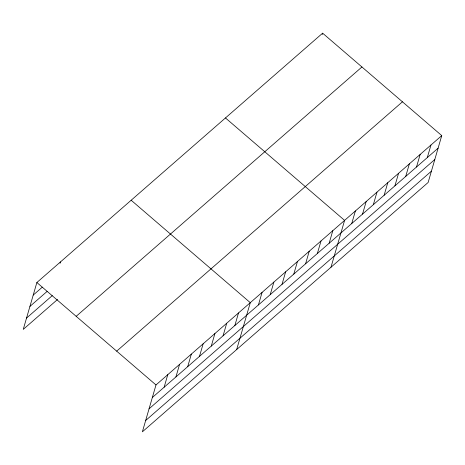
<?xml version="1.0" encoding="UTF-8"?>
<svg xmlns="http://www.w3.org/2000/svg" width="465" height="465" viewBox="0 0 465 465"><rect width="100%" height="100%" fill="white"/><g stroke="black" fill="none" stroke-linecap="round" stroke-linejoin="round"><path stroke-width="0.7" d="M441.75 135.606L155.99 384.95L142.377 431.822L428.131 182.478L441.75 135.606L322.623 33.178L36.869 282.522L23.25 329.394L57.544 299.472M60.061 263.277L60.444 261.952M164.133 387.223L167.778 374.662M175.921 376.941L179.566 364.38M187.703 366.652L191.353 354.092M199.491 356.37L203.141 343.809M211.279 346.082L214.929 333.521M223.066 335.8L226.717 323.239M234.854 325.512L238.504 312.951M322.239 34.503L322.623 33.178M236.673 349.535L250.292 302.669L131.165 200.241M258.43 304.941L262.08 292.38M270.217 294.659L273.868 282.098M282.005 284.371L285.655 271.81M293.793 274.083L297.443 261.528M305.581 263.8L309.231 251.24M317.368 253.512L321.019 240.951M329.156 243.23L332.806 230.669M330.975 267.253L344.594 220.381L225.467 117.953M351.738 223.526L355.388 210.965M362.531 214.103L366.182 201.543M373.331 204.687L376.976 192.126M384.125 195.265L387.775 182.704M394.919 185.843L398.569 173.282M405.713 176.427L409.363 163.866M416.512 167.005L420.157 154.444M427.306 157.589L430.956 145.028M33.218 295.083L42.327 287.138M29.929 306.406L47.075 291.445M26.54 318.072L52.26 295.63M76.179 316.322L361.939 66.977M116.68 351.151L402.44 101.806M152.346 397.511L438.1 148.166M149.056 408.834L434.81 159.489M145.667 420.5L431.421 171.155M36.869 282.522L155.99 384.95"/></g></svg>
